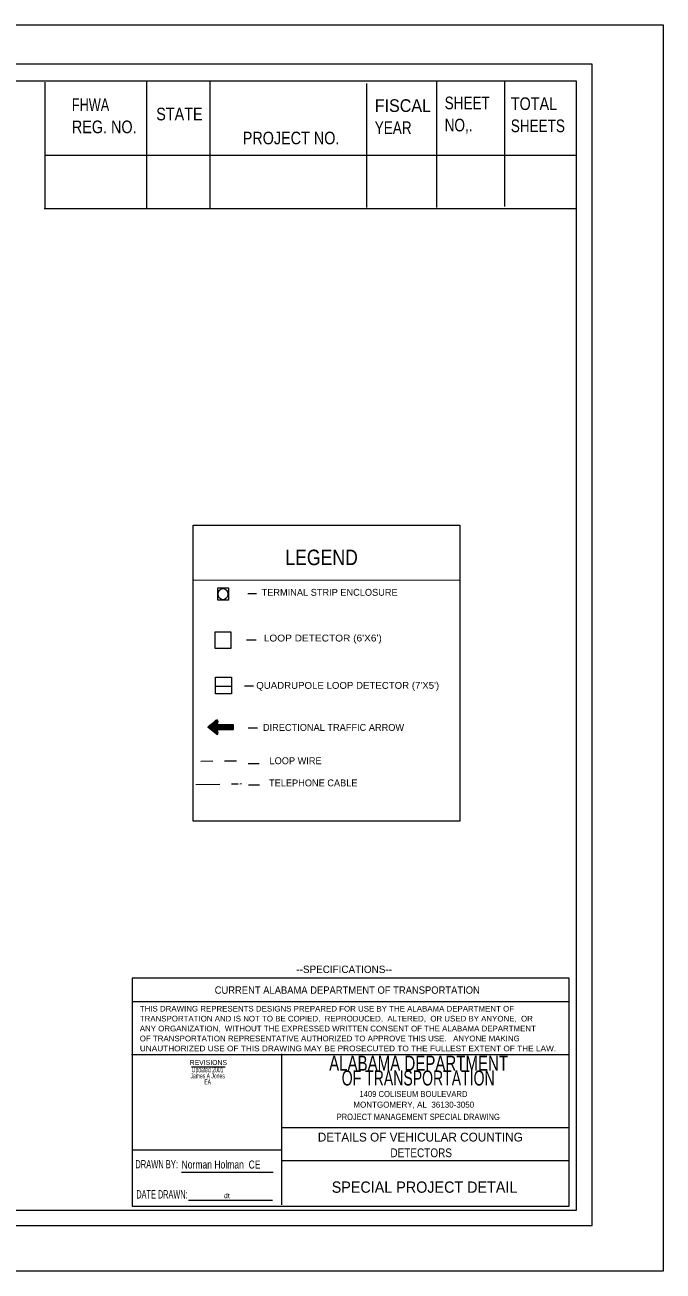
# Model space of a CAD drawing. Extents: x -7 to 22.4, y -5.2 to 5.4.
# Drawn here: x 17 to 22.44, y -5.23 to 5.39 of the extents above; entities that cross this region are included whole.
import ezdxf
from ezdxf.enums import TextEntityAlignment as Align

# ---------------------------------------------------------------- set-up
doc = ezdxf.new("R2010")
doc.units = 0
doc.header["$LTSCALE"] = 0.034
doc.linetypes.add('LONG_DASH_SHORT_DASH', pattern=[9.9, 6, -1.2, 1.5, -1.2])
doc.linetypes.add('MEDIUM_DASHED', pattern=[4.5, 3, -1.5])
doc.layers.add('1', color=7, linetype='Continuous', lineweight=13)

msp = doc.modelspace()

# ---------------------------------------------------------------- linework, layer by layer
at = {"layer": '1'}
for p, q in [((17.16623, 4.90267), (17.16623, 3.82755)), ((18.03417, 4.90423), (18.03417, 3.83034)), ((18.57366, 4.90433), (18.57366, 3.82755)), ((19.90982, 4.89148), (19.90982, 3.8349)), ((20.50635, 4.90475), (20.50635, 3.83448)), ((21.08462, 4.90423), (21.08462, 3.84154)), ((17.16641, 4.28114), (21.32208, 4.28114)), ((17.17016, 4.28114), (21.69593, 4.28114)), ((17.16041, 3.82464), (21.70103, 3.82464)), ((18.43782, 0.6601), (20.70021, 0.65741)), ((18.89834, 0.54296), (18.97087, 0.54296)), ((18.88679, 0.14813), (18.96836, 0.14813)), ((18.62237, -0.24742), (18.75722, -0.24742)), ((18.8679, -0.2443), (18.94508, -0.2443)), ((18.55665, -0.59737), (18.62971, -0.53797)), ((18.63034, -0.65718), (18.55665, -0.59737)), ((18.55683, -0.59747), (18.55772, -0.59654)), ((18.55745, -0.59798), (18.56112, -0.59394)), ((18.55808, -0.5982), (18.56416, -0.59104)), ((18.5587, -0.59892), (18.56757, -0.58876)), ((18.55907, -0.59923), (18.57061, -0.58596)), ((18.55969, -0.59954), (18.57393, -0.58327)), ((18.56023, -0.60027), (18.57715, -0.58068)), ((18.56077, -0.60079), (18.58029, -0.57819)), ((18.56139, -0.60088), (18.58351, -0.5757)), ((18.56202, -0.60161), (18.58664, -0.5728)), ((18.56255, -0.60213), (18.59014, -0.57041)), ((18.56327, -0.60245), (18.59309, -0.56751)), ((18.56354, -0.60275), (18.59649, -0.56502)), ((18.56416, -0.60358), (18.59954, -0.56223)), ((18.56479, -0.60379), (18.60285, -0.55984)), ((18.56542, -0.60421), (18.60598, -0.55714)), ((18.56578, -0.60452), (18.60921, -0.55445)), ((18.56631, -0.60514), (18.61261, -0.55217)), ((18.56703, -0.60566), (18.61557, -0.54937)), ((18.56766, -0.60586), (18.61905, -0.54668)), ((18.56811, -0.60659), (18.62202, -0.54409)), ((18.56873, -0.60711), (18.62541, -0.54149)), ((18.56936, -0.60742), (18.62855, -0.53869)), ((18.56981, -0.60804), (18.63097, -0.53724)), ((18.57044, -0.60845), (18.63231, -0.53662)), ((18.57088, -0.60866), (18.63339, -0.53631)), ((18.57142, -0.60928), (18.63455, -0.53631)), ((18.57205, -0.60991), (18.63526, -0.53662)), ((18.57267, -0.61022), (18.63607, -0.53683)), ((18.57312, -0.61063), (18.63661, -0.53704)), ((18.57366, -0.61105), (18.63741, -0.53745)), ((18.5742, -0.61156), (18.63804, -0.53797)), ((18.57491, -0.61208), (18.63848, -0.53818)), ((18.57545, -0.61219), (18.63912, -0.5389)), ((18.57599, -0.61302), (18.63948, -0.53952)), ((18.5767, -0.61343), (18.64001, -0.54015)), ((18.57715, -0.61364), (18.64027, -0.54077)), ((18.57778, -0.61436), (18.64064, -0.54149)), ((18.57822, -0.61488), (18.6409, -0.54243)), ((18.57876, -0.61509), (18.64118, -0.54305)), ((18.57939, -0.61571), (18.64118, -0.54429)), ((18.57993, -0.61623), (18.64118, -0.54523)), ((18.58064, -0.61654), (18.6409, -0.54657)), ((18.581, -0.61685), (18.64064, -0.54802)), ((18.58153, -0.61768), (18.64027, -0.54958)), ((18.58217, -0.61789), (18.64001, -0.55093)), ((18.58279, -0.61841), (18.63965, -0.55227)), ((18.58333, -0.61861), (18.63948, -0.55393)), ((18.58396, -0.61934), (18.63912, -0.55518)), ((18.5845, -0.61976), (18.63876, -0.55704)), ((18.58485, -0.62007), (18.63848, -0.55839)), ((18.58548, -0.62069), (18.63813, -0.55984)), ((18.58611, -0.6212), (18.63768, -0.56139)), ((18.58664, -0.62162), (18.63741, -0.56285)), ((18.58709, -0.62214), (18.63705, -0.56429)), ((18.58772, -0.62266), (18.63661, -0.56564)), ((18.58834, -0.62277), (18.63634, -0.5672)), ((18.58879, -0.62328), (18.63607, -0.56855)), ((18.58951, -0.62401), (18.6358, -0.57041)), ((18.59014, -0.62432), (18.63545, -0.57187)), ((18.59067, -0.62473), (18.63508, -0.57321)), ((18.59094, -0.62535), (18.63526, -0.57414)), ((18.59175, -0.62566), (18.63634, -0.57414)), ((18.5922, -0.62618), (18.63732, -0.57414)), ((18.59282, -0.62629), (18.63813, -0.57414)), ((18.59345, -0.62701), (18.63912, -0.57414)), ((18.59399, -0.62753), (18.64001, -0.57414)), ((18.59443, -0.62804), (18.64118, -0.57414)), ((18.59506, -0.62856), (18.64189, -0.57414)), ((18.5955, -0.62887), (18.64297, -0.57414)), ((18.59613, -0.62919), (18.64395, -0.57414)), ((18.59676, -0.62981), (18.64493, -0.57414)), ((18.5973, -0.63033), (18.64583, -0.57414)), ((18.59784, -0.63063), (18.64672, -0.57414)), ((18.59828, -0.63105), (18.64762, -0.57414)), ((18.59882, -0.63178), (18.64852, -0.57414)), ((18.59954, -0.63199), (18.64959, -0.57414)), ((18.60007, -0.63251), (18.65066, -0.57414)), ((18.60079, -0.63292), (18.65156, -0.57414)), ((18.60133, -0.63344), (18.65246, -0.57414)), ((18.60168, -0.63385), (18.65335, -0.57414)), ((18.60231, -0.63448), (18.65434, -0.57414)), ((18.60285, -0.63478), (18.65523, -0.57414)), ((18.60339, -0.63541), (18.65622, -0.57414)), ((18.60411, -0.63551), (18.6572, -0.57414)), ((18.60464, -0.63623), (18.65819, -0.57414)), ((18.60518, -0.63676), (18.65917, -0.57414)), ((18.60563, -0.63696), (18.66016, -0.57414)), ((18.60616, -0.63748), (18.66105, -0.57414)), ((18.60688, -0.6381), (18.66204, -0.57414)), ((18.60742, -0.63831), (18.66302, -0.57414)), ((18.60805, -0.63883), (18.66374, -0.57414)), ((18.60867, -0.63945), (18.66499, -0.57414)), ((18.60894, -0.63976), (18.66571, -0.57414)), ((18.60956, -0.64028), (18.66687, -0.57414)), ((18.61019, -0.64069), (18.66777, -0.57414)), ((18.61073, -0.64111), (18.66858, -0.57414)), ((18.61136, -0.64163), (18.66956, -0.57414)), ((18.61189, -0.64204), (18.67046, -0.57414)), ((18.61252, -0.64266), (18.67162, -0.57414)), ((18.61288, -0.64298), (18.6726, -0.57414)), ((18.61351, -0.64328), (18.63508, -0.61861)), ((18.61413, -0.64381), (18.63508, -0.61954)), ((18.61476, -0.64453), (18.63545, -0.62027)), ((18.61512, -0.64473), (18.63562, -0.62131)), ((18.61557, -0.64536), (18.6358, -0.62214)), ((18.6162, -0.64567), (18.63607, -0.62277)), ((18.61691, -0.64618), (18.63634, -0.62401)), ((18.61753, -0.6467), (18.63634, -0.62473)), ((18.61807, -0.64733), (18.63661, -0.62566)), ((18.61861, -0.64753), (18.63688, -0.62629)), ((18.61914, -0.64795), (18.63697, -0.62753)), ((18.61986, -0.64826), (18.63732, -0.62825)), ((18.62022, -0.64888), (18.63732, -0.62908)), ((18.62085, -0.6494), (18.63759, -0.62991)), ((18.62138, -0.6496), (18.63768, -0.63084)), ((18.62202, -0.65043), (18.63795, -0.63178)), ((18.62246, -0.65085), (18.63813, -0.6326)), ((18.62309, -0.65106), (18.63831, -0.63344)), ((18.62353, -0.65158), (18.63867, -0.63448)), ((18.62416, -0.6522), (18.63876, -0.63541)), ((18.62479, -0.6524), (18.63884, -0.63603)), ((18.62541, -0.65293), (18.63912, -0.63696)), ((18.63526, -0.61841), (18.6735, -0.57414)), ((18.63634, -0.61841), (18.6744, -0.57414)), ((18.63732, -0.61841), (18.67538, -0.57414)), ((18.63813, -0.61841), (18.67627, -0.57414)), ((18.63912, -0.61841), (18.67717, -0.57414)), ((18.64001, -0.61841), (18.67825, -0.57414)), ((18.6409, -0.61841), (18.67905, -0.57414)), ((18.64189, -0.61841), (18.68004, -0.57414)), ((18.64297, -0.61841), (18.68093, -0.57414)), ((18.64395, -0.61841), (18.68209, -0.57414)), ((18.64493, -0.61841), (18.68299, -0.57414)), ((18.64583, -0.61841), (18.6838, -0.57414)), ((18.64672, -0.61841), (18.68505, -0.57414)), ((18.64762, -0.61841), (18.68586, -0.57414)), ((18.64852, -0.61841), (18.68684, -0.57414)), ((18.6495, -0.61841), (18.68765, -0.57414)), ((18.65066, -0.61841), (18.68872, -0.57414)), ((18.65156, -0.61841), (18.68962, -0.57414)), ((18.65246, -0.61841), (18.6906, -0.57414)), ((18.65335, -0.61841), (18.69168, -0.57414)), ((18.65434, -0.61841), (18.69248, -0.57414)), ((18.65523, -0.61841), (18.69365, -0.57414)), ((18.65622, -0.61841), (18.69455, -0.57414)), ((18.6572, -0.61841), (18.69544, -0.57414)), ((18.65819, -0.61841), (18.69634, -0.57414)), ((18.659, -0.61841), (18.69732, -0.57414)), ((18.66016, -0.61841), (18.6983, -0.57414)), ((18.66105, -0.61841), (18.6992, -0.57414)), ((18.66204, -0.61841), (18.7, -0.57414)), ((18.66302, -0.61841), (18.70108, -0.57414)), ((18.66374, -0.61841), (18.70207, -0.57414)), ((18.66499, -0.61841), (18.70314, -0.57414)), ((18.66571, -0.61841), (18.70403, -0.57414)), ((18.66687, -0.61841), (18.70484, -0.57414)), ((18.66777, -0.61841), (18.70582, -0.57414)), ((18.66858, -0.61841), (18.70699, -0.57414)), ((18.66956, -0.61841), (18.70771, -0.57414)), ((18.67046, -0.61841), (18.70887, -0.57414)), ((18.67162, -0.61841), (18.70976, -0.57414)), ((18.67242, -0.61841), (18.71066, -0.57414)), ((18.67341, -0.61841), (18.71156, -0.57414)), ((18.6744, -0.61841), (18.71254, -0.57414)), ((18.67538, -0.61841), (18.71361, -0.57414)), ((18.67627, -0.61841), (18.71433, -0.57414)), ((18.67717, -0.61841), (18.71559, -0.57414)), ((18.67825, -0.61841), (18.71648, -0.57414)), ((18.67905, -0.61841), (18.71738, -0.57414)), ((18.68004, -0.61841), (18.71836, -0.57414)), ((18.68093, -0.61841), (18.71926, -0.57414)), ((18.68209, -0.61841), (18.72015, -0.57414)), ((18.68299, -0.61841), (18.72105, -0.57414)), ((18.6838, -0.61841), (18.72212, -0.57414)), ((18.68505, -0.61841), (18.72293, -0.57414)), ((18.68586, -0.61841), (18.72409, -0.57414)), ((18.68684, -0.61841), (18.72499, -0.57414)), ((18.68765, -0.61841), (18.72597, -0.57414)), ((18.68872, -0.61841), (18.72678, -0.57414)), ((18.68962, -0.61841), (18.72776, -0.57414)), ((18.6906, -0.61841), (18.72884, -0.57414)), ((18.69168, -0.61841), (18.72973, -0.57414)), ((18.69248, -0.61841), (18.73081, -0.57414)), ((18.69346, -0.61841), (18.73152, -0.57414)), ((18.69455, -0.61841), (18.7326, -0.57414)), ((18.69544, -0.61841), (18.73359, -0.57414)), ((18.69634, -0.61841), (18.73448, -0.57414)), ((18.69732, -0.61841), (18.73538, -0.57414)), ((18.6983, -0.61841), (18.73636, -0.57414)), ((18.69911, -0.61841), (18.73743, -0.57414)), ((18.7, -0.61841), (18.73842, -0.57414)), ((18.70108, -0.61841), (18.7394, -0.57414)), ((18.70207, -0.61841), (18.74021, -0.57414)), ((18.70314, -0.61841), (18.74111, -0.57414)), ((18.70403, -0.61841), (18.742, -0.57414)), ((18.70484, -0.61841), (18.74308, -0.57414)), ((18.70582, -0.61841), (18.74388, -0.57414)), ((18.70699, -0.61841), (18.74504, -0.57414)), ((18.70762, -0.61841), (18.74603, -0.57414)), ((18.70887, -0.61841), (18.74692, -0.57414)), ((18.70976, -0.61841), (18.74782, -0.57414)), ((18.71066, -0.61841), (18.7488, -0.57414)), ((18.71156, -0.61841), (18.7497, -0.57414)), ((18.71254, -0.61841), (18.75077, -0.57414)), ((18.71361, -0.61841), (18.75149, -0.57414)), ((18.71433, -0.61841), (18.75266, -0.57414)), ((18.71559, -0.61841), (18.75364, -0.57414)), ((18.71648, -0.61841), (18.75463, -0.57414)), ((18.71738, -0.61841), (18.75552, -0.57414)), ((18.71836, -0.61841), (18.75641, -0.57414)), ((18.71926, -0.61841), (18.75749, -0.57414)), ((18.72015, -0.61841), (18.75821, -0.57414)), ((18.72105, -0.61841), (18.75946, -0.57414)), ((18.72194, -0.61841), (18.76036, -0.57414)), ((18.72293, -0.61841), (18.76125, -0.57414)), ((18.72409, -0.61841), (18.76215, -0.57414)), ((18.72499, -0.61841), (18.76305, -0.57414)), ((18.72588, -0.61841), (18.76402, -0.57414)), ((18.72678, -0.61841), (18.76492, -0.57414)), ((18.72776, -0.61841), (18.76609, -0.57414)), ((18.72884, -0.61841), (18.76707, -0.57414)), ((18.72973, -0.61841), (18.76788, -0.57414)), ((18.73072, -0.61841), (18.76886, -0.57414)), ((18.73152, -0.61841), (18.76985, -0.57414)), ((18.7326, -0.61841), (18.77074, -0.57414)), ((18.73359, -0.61841), (18.77083, -0.57508)), ((18.73448, -0.61841), (18.77083, -0.57632)), ((18.73538, -0.61841), (18.77083, -0.57747)), ((18.73636, -0.61841), (18.77083, -0.5784)), ((18.73743, -0.61841), (18.77083, -0.57975)), ((18.73842, -0.61841), (18.77083, -0.58047)), ((18.7394, -0.61841), (18.77083, -0.58161)), ((18.74021, -0.61841), (18.77083, -0.58285)), ((18.74111, -0.61841), (18.77083, -0.58399)), ((18.742, -0.61841), (18.77083, -0.58513)), ((18.74298, -0.61841), (18.77083, -0.58617)), ((18.74388, -0.61841), (18.77083, -0.58741)), ((18.74504, -0.61841), (18.77083, -0.58835)), ((18.74603, -0.61841), (18.77083, -0.58948)), ((18.74692, -0.61841), (18.77083, -0.59042)), ((18.74782, -0.61841), (18.77083, -0.59167)), ((18.7488, -0.61841), (18.77083, -0.59301)), ((18.7497, -0.61841), (18.77083, -0.59394)), ((18.75077, -0.61841), (18.77083, -0.59509)), ((18.75149, -0.61841), (18.77083, -0.59602)), ((18.75256, -0.61841), (18.77083, -0.59716)), ((18.75364, -0.61841), (18.77083, -0.5982)), ((18.75463, -0.61841), (18.77083, -0.59954)), ((18.75552, -0.61841), (18.77083, -0.60027)), ((18.75633, -0.61841), (18.77083, -0.60172)), ((18.75749, -0.61841), (18.77083, -0.60275)), ((18.75821, -0.61841), (18.77083, -0.60379)), ((18.75946, -0.61841), (18.77083, -0.60504)), ((18.76036, -0.61841), (18.77083, -0.60586)), ((18.76116, -0.61841), (18.77083, -0.60721)), ((18.76215, -0.61841), (18.77083, -0.60835)), ((18.76305, -0.61841), (18.77083, -0.60928)), ((18.76402, -0.61841), (18.77083, -0.61063)), ((18.76492, -0.61841), (18.77083, -0.61156)), ((18.766, -0.61841), (18.77083, -0.61271)), ((18.76707, -0.61841), (18.77083, -0.61364)), ((18.76788, -0.61841), (18.77083, -0.61488)), ((18.76886, -0.61841), (18.77083, -0.61591)), ((18.76985, -0.61841), (18.77083, -0.61706)), ((18.77074, -0.61841), (18.77083, -0.61841)), ((18.8996, -0.60275), (18.97884, -0.60275)), ((18.62595, -0.65365), (18.63948, -0.63789)), ((18.62667, -0.65386), (18.63965, -0.63883)), ((18.6272, -0.65438), (18.63965, -0.63945)), ((18.62747, -0.65479), (18.64001, -0.64038)), ((18.62819, -0.65531), (18.64019, -0.64142)), ((18.62873, -0.65573), (18.64027, -0.64235)), ((18.62918, -0.65603), (18.64064, -0.64318)), ((18.6298, -0.65676), (18.64073, -0.64391)), ((18.63025, -0.65718), (18.6409, -0.64473)), ((18.63097, -0.65738), (18.64118, -0.64567)), ((18.6315, -0.6579), (18.64136, -0.6466)), ((18.63222, -0.658), (18.64153, -0.64743)), ((18.63303, -0.65863), (18.64171, -0.64826)), ((18.63383, -0.65873), (18.64189, -0.6494)), ((18.63482, -0.65883), (18.64189, -0.65043)), ((18.6358, -0.65873), (18.64189, -0.65158)), ((18.63697, -0.658), (18.64153, -0.65303)), ((18.63912, -0.65676), (18.64027, -0.65573)), ((18.8996, -0.90574), (18.99281, -0.90574)), ((18.90362, -1.08995), (18.99684, -1.08995)), ((21.63942, -2.9398), (17.91212, -2.9398)), ((21.63271, -3.38947), (17.90549, -3.38947)), ((19.18676, -4.67098), (19.18587, -3.3818)), ((18.41767, -3.49416), (18.70511, -3.49416)), ((19.18505, -4.00954), (21.63942, -4.00954)), ((17.91212, -4.20048), (19.18505, -4.20048)), ((17.91212, -4.20048), (19.18505, -4.20048)), ((19.18505, -4.29035), (21.63942, -4.29035)), ((18.33037, -4.39162), (19.11226, -4.39162)), ((18.39063, -4.63127), (19.10706, -4.63127))]:
    msp.add_line(p, q, dxfattribs=at)
at = {"layer": '1', "linetype": 'MEDIUM_DASHED'}
msp.add_line((18.49549, -0.88553), (18.83253, -0.88439), dxfattribs=at)
at = {"layer": '1', "linetype": 'LONG_DASH_SHORT_DASH'}
for p, q in [((18.4548, -1.086), (18.81438, -1.07928)), ((18.82931, -1.079), (18.84437, -1.07872))]:
    msp.add_line(p, q, dxfattribs=at)
at = {"layer": '1'}
for points in [[(22.43683, 5.39048), (22.43683, -5.23452), (8.68683, -5.23452), (8.68683, 5.39048)], [(9.18, -4.84636), (21.83149, -4.84636), (21.83149, 5.05463), (9.18, 5.05463)], [(21.69924, 4.91117), (9.32792, 4.91117), (9.32792, -4.71482), (21.69924, -4.71482)], [(18.43048, 1.12614), (20.70505, 1.12614), (20.70505, -1.39749), (18.43048, -1.39749)], [(18.64064, 0.5923), (18.73188, 0.5923), (18.73188, 0.48668), (18.64064, 0.48668)], [(18.61762, 0.21717), (18.75256, 0.21717), (18.75256, 0.07485), (18.61762, 0.07485)], [(18.62237, -0.16988), (18.75722, -0.16988), (18.75722, -0.312), (18.62237, -0.312)], [(21.63638, -2.73757), (17.91203, -2.73757), (17.91203, -4.68155), (21.63638, -4.68155)]]:
    msp.add_lwpolyline(points, close=True, dxfattribs=at)
msp.add_lwpolyline([(18.6409, -0.54668), (18.63508, -0.57414), (18.77083, -0.57414), (18.77083, -0.61841), (18.63508, -0.61841), (18.64171, -0.64826)], dxfattribs=at)
msp.add_ellipse((18.68595, 0.53767), major_axis=(0, 0.04834), ratio=0.863838, dxfattribs=at)
for centre, start_param, end_param in [((18.63385, -0.54481), 1.31769755, 3.75485108), ((18.63458, -0.65039), 5.67206656, 8.1107902)]:
    msp.add_ellipse(centre, major_axis=(0, -0.00838), ratio=0.863838, start_param=start_param, end_param=end_param, dxfattribs=at)

# ---------------------------------------------------------------- texts
for s, height, width, p in [('FHWA', 0.1078, 0.75, (17.39742, 4.65597)), ('STATE', 0.1078, 0.85, (18.11645, 4.57677)), ('FISCAL', 0.1078, 0.95, (19.97912, 4.64872)), ('SHEET', 0.1078, 0.8, (20.57512, 4.67152)), ('TOTAL', 0.1078, 0.85, (21.13888, 4.66489)), ('REG. NO.', 0.1078, 0.85, (17.39742, 4.46732)), ('NO,.', 0.1078, 0.8, (20.57512, 4.48286)), ('SHEETS', 0.1078, 0.8, (21.13888, 4.47623)), ('PROJECT NO.', 0.1078, 0.85, (18.85384, 4.37247)), ('YEAR', 0.1078, 0.8, (19.97912, 4.46005)), ('LEGEND', 0.1322, 0.85, (19.21685, 0.78438)), ("LOOP DETECTOR (6'X6')", 0.05867, 1.1, (19.03265, 0.13342)), ("QUADRUPOLE LOOP DETECTOR (7'X5')", 0.05862, 1.05, (18.9689, -0.27012)), ('THIS DRAWING REPRESENTS DESIGNS PREPARED FOR USE BY THE ALABAMA DEPARTMENT OF', 0.04788, 1.05, (17.97623, -3.02148)), ('TRANSPORTATION AND IS NOT TO BE COPIED,  REPRODUCED,  ALTERED,  OR USED BY ANYONE,  OR', 0.04788, 1.05, (17.97623, -3.10617)), ('ANY ORGANIZATION,  WITHOUT THE EXPRESSED WRITTEN CONSENT OF THE ALABAMA DEPARTMENT', 0.04788, 1.05, (17.97623, -3.19076)), ('OF TRANSPORTATION REPRESENTATIVE AUTHORIZED TO APPROVE THIS USE.   ANYONE MAKING', 0.04788, 1.05, (17.97623, -3.27544)), ('UNAUTHORIZED USE OF THIS DRAWING MAY BE PROSECUTED TO THE FULLEST EXTENT OF THE LAW.', 0.04788, 1.1, (17.97623, -3.36023)), ('PROJECT MANAGEMENT SPECIAL DRAWING', 0.0532, 0.9, (19.65444, -3.9461)), ('DRAWN BY:', 0.06991, 0.6, (17.93853, -4.35877)), ('DATE DRAWN:', 0.07162, 0.6, (17.94659, -4.61624)), ('dt', 0.04204, 1.05, (18.69427, -4.61314))]:
    msp.add_text(s, height=height, dxfattribs=dict(at, width=width)).set_placement(p)
for s, p in [('TERMINAL STRIP ENCLOSURE', (19.01457, 0.52327)), ('DIRECTIONAL TRAFFIC ARROW', (19.02603, -0.62856)), ('LOOP WIRE', (19.08182, -0.91279)), ('TELEPHONE CABLE', (19.0777, -1.10165))]:
    msp.add_text(s, height=0.05867, dxfattribs=at).set_placement(p)
for s, height, p in [('--SPECIFICATIONS--', 0.06303, (19.71823, -2.6931)), ('MONTGOMERY, AL  36130-3050', 0.05113, (20.31164, -3.841)), ('DETAILS OF VEHICULAR COUNTING', 0.07488, (20.36747, -4.12978)), ('DETAILS OF VEHICULAR COUNTING', 0.07488, (20.36747, -4.12978))]:
    msp.add_text(s, height=height, dxfattribs=at).set_placement(p, align=Align.CENTER)
for s, height, width, p in [('CURRENT ALABAMA DEPARTMENT OF TRANSPORTATION', 0.06303, 0.95, (19.7446, -2.87014)), ('ALABAMA DEPARTMENT', 0.1279, 0.75, (20.35298, -3.5263)), ('REVISIONS', 0.04258, 0.9, (18.56059, -3.47737)), ('Updated 2001', 0.04259, 0.6, (18.55446, -3.53925)), ('James A Jones', 0.04259, 0.6, (18.55446, -3.5913)), ('EA', 0.04259, 0.6, (18.55446, -3.64336)), ('OF TRANSPORTATION', 0.1279, 0.7, (20.34939, -3.65223)), ('1409 COLISEUM BOULEVARD', 0.05113, 0.95, (20.30886, -3.74999)), ('DETECTORS', 0.07488, 0.85, (20.37489, -4.2634)), ('DETECTORS', 0.07488, 0.85, (20.37489, -4.2634)), ('Norman Holman  CE', 0.06826, 0.8, (18.66856, -4.36001)), ('SPECIAL PROJECT DETAIL', 0.09621, 0.95, (20.40358, -4.5668))]:
    msp.add_text(s, height=height, dxfattribs=dict(at, width=width)).set_placement(p, align=Align.CENTER)

doc.saveas('drawing.dxf')
